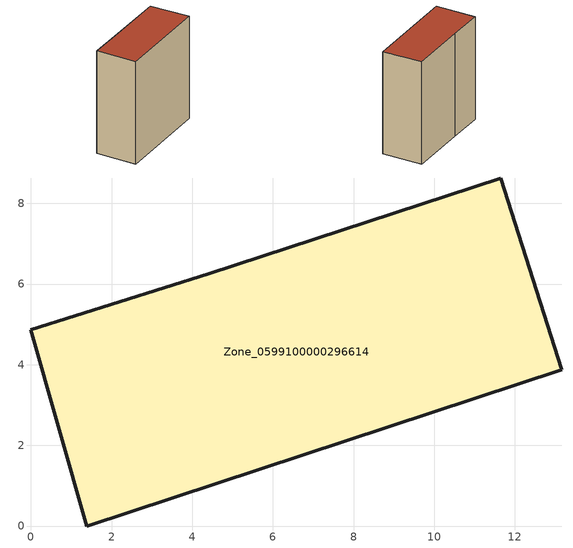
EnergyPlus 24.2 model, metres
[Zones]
Zone_0599100000296614
 floor ground (C_G): 13.16,3.88 1.39,0 0,4.87 4.41,6.26 11.65,8.63 z0
 wall outside (C_F): 1.39,0 13.16,3.88 11.65,8.63 4.41,6.26 0,4.87 1.39,0 z0:12.84
 roof outside (C_R): 11.65,8.63 4.41,6.26 0,4.87 1.39,0 13.16,3.88 z12.84
[BUILDING]
Pand.0599100000296614: North Axis=0; Terrain=City; Loads Convergence Tolerance Value=0.04; Temperature Convergence Tolerance Value=0.4; Solar Distribution=FullExterior; Maximum Number of Warmup Days=25; Minimum Number of Warmup Days=1
[Site:Location]
Rotterdam.The.Hague.AP_ZH_NLD Design_Conditions: Latitude=51.96; Longitude=4.45; Time Zone=1; Elevation=-4.5
[SITE:GROUNDTEMPERATURE:BUILDINGSURFACE]
18, 18, 18, 18, 18, 18, 18, 18, 18, 18, 18, 18
[MATERIAL] Thermal Absorptance=0.9; Solar Absorptance=0.7; Visible Absorptance=0.7
Name | Roughness | Thickness | Conductivity | Density | Specific Heat
G.TI.1946 | MediumSmooth | 0.15 | 1 | 540 | 1210
F.TI.1946 | Rough | 0.3 | 0.857143 | 1920 | 840
R.TI.1946 | MediumRough | 0.2 | 0.1 | 1500 | 1000
[CONSTRUCTION]
C_G: G.TI.1946
C_F: F.TI.1946
C_R: R.TI.1946
[ZONE]
Zone_0599100000296614: Type=1; Multiplier=1; Ceiling Height=Autocalculate; Volume=Autocalculate; Floor Area=autocalculate; Part of Total Floor Area=Yes
[ZONEINFILTRATION:DESIGNFLOWRATE]
Infil_Zone_0599100000296614: Zone or ZoneList or Space or SpaceList=Zone_0599100000296614; Schedule=AlwaysOn; Design Flow Rate Calculation Method=Flow/Area; Flow Rate per Floor Area=0.003; Constant Term Coefficient=1; Temperature Term Coefficient=0; Velocity Term Coefficient=0; Velocity Squared Term Coefficient=0
[HVACTEMPLATE:ZONE:IDEALLOADSAIRSYSTEM]
Zone_0599100000296614: Maximum Heating Supply Air Temperature=50; Minimum Cooling Supply Air Temperature=13; Maximum Heating Supply Air Humidity Ratio=0.0156; Minimum Cooling Supply Air Humidity Ratio=0.0077; Heating Limit=NoLimit; Cooling Limit=NoLimit; Dehumidification Control Type=ConstantSensibleHeatRatio; Cooling Sensible Heat Ratio=0.7; Dehumidification Setpoint=60; Humidification Control Type=None; Humidification Setpoint=30; Outdoor Air Method=None; Outdoor Air Flow Rate per Person=0.00944; Outdoor Air Flow Rate per Zone Floor Area=0; Outdoor Air Flow Rate per Zone=0; Demand Controlled Ventilation Type=None; Outdoor Air Economizer Type=NoEconomizer; Heat Recovery Type=None; Sensible Heat Recovery Effectiveness=0.7; Latent Heat Recovery Effectiveness=0.65
[ZONECONTROL:THERMOSTAT]
ThermostatControl_Zone_0599100000296614: Zone or ZoneList=Zone_0599100000296614; Control Type Schedule=DualSetpointControlType; Control 1=Thermostat_Zone_0599100000296614; Temperature Difference Between Cutout And Setpoint=0
[THERMOSTATSETPOINT:DUALSETPOINT]
Thermostat_Zone_0599100000296614: Heating Setpoint Temperature Schedule=HeatingSetpoint_Zone_0599100000296614; Cooling Setpoint Temperature Schedule=CoolingSetpoint_Zone_0599100000296614
[SCHEDULE:COMPACT]
HeatingSetpoint_Zone_0599100000296614: Through: 12/31, For: AllDays, Until: 24:00, 21
CoolingSetpoint_Zone_0599100000296614: Through: 12/31, For: AllDays, Until: 24:00, 24
DualSetpointControlType: Through: 12/31, For: AllDays, Until: 24:00, 4
AlwaysOn: Through: 12/31, For: AllDays, Until: 24:00, 1
